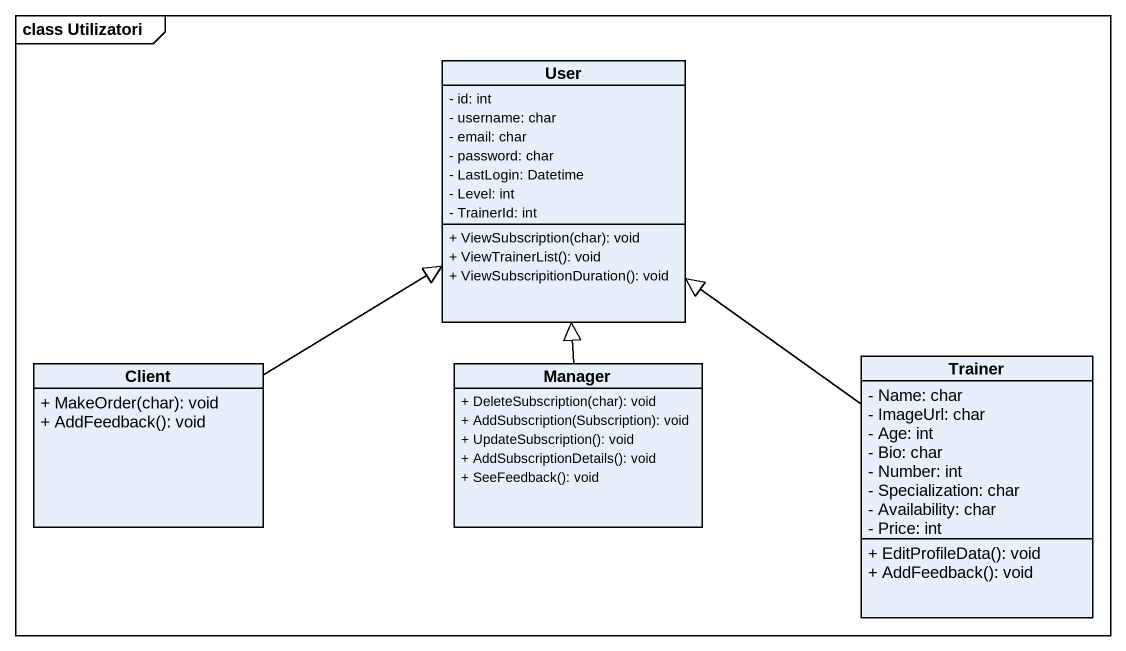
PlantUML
@startuml
mainframe class Utilizatori
hide circle
hide empty members
skinparam classAttributeIconSize 0
class User {
  - id: int
  - username: char
  - email: char
  - password: char
  - LastLogin: Datetime
  - Level: int
  - TrainerId: int
  + ViewSubscription(char): void
  + ViewTrainerList(): void
  + ViewSubscripitionDuration(): void
}
class Client {
  + MakeOrder(char): void
  + AddFeedback(): void
}
class Manager {
  + DeleteSubscription(char): void
  + AddSubscription(Subscription): void
  + UpdateSubscription(): void
  + AddSubscriptionDetails(): void
  + SeeFeedback(): void
}
class Trainer {
  - Name: char
  - ImageUrl: char
  - Age: int
  - Bio: char
  - Number: int
  - Specialization: char
  - Availability: char
  - Price: int
  + EditProfileData(): void
  + AddFeedback(): void
}
Client -up-|> User
Manager -up-|> User
Trainer -up-|> User
@enduml
